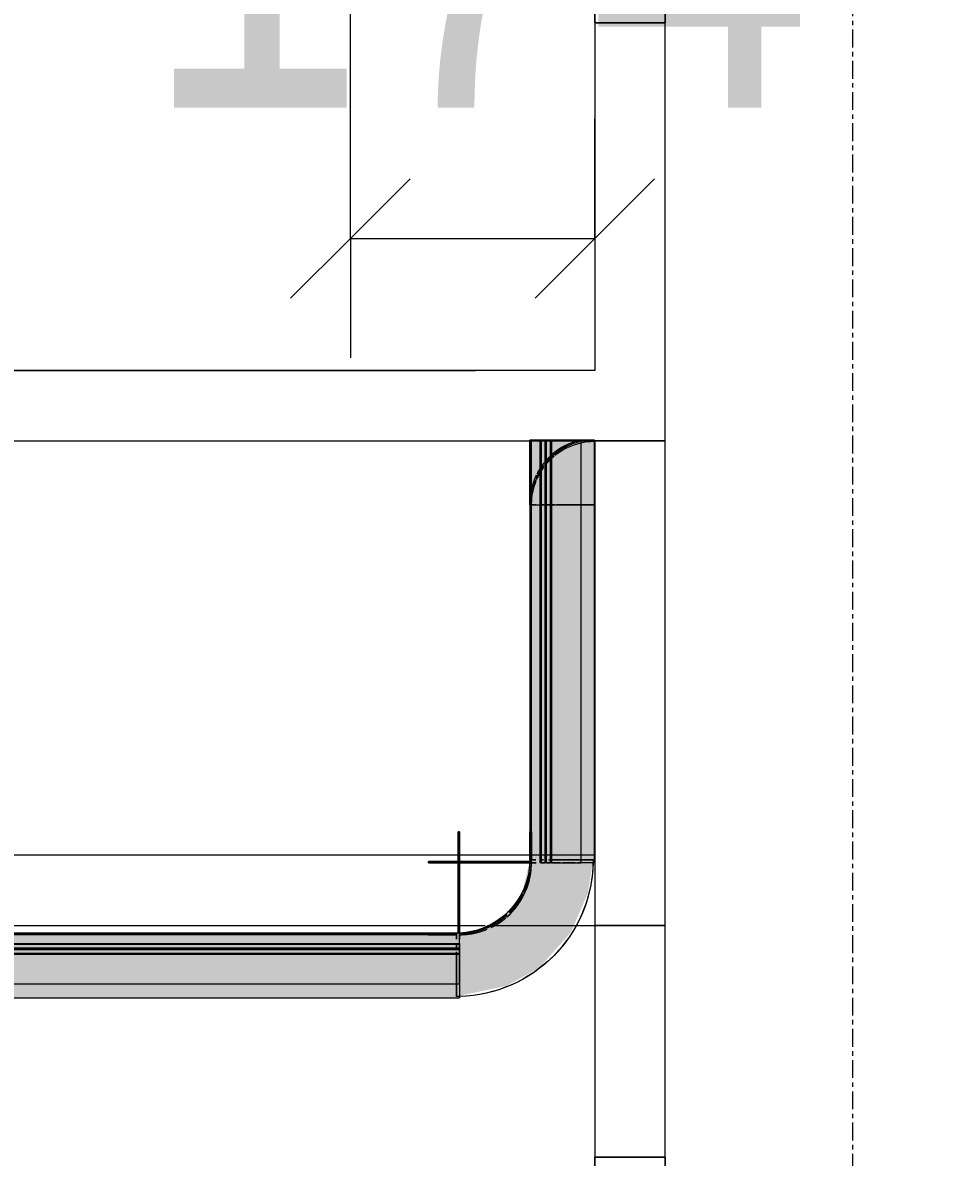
# Model space of a CAD drawing. Header units: millimetres. Extents: x -22227 to 20164, y 15335 to 61747.
# Drawn here: x 2611 to 3259, y 52657 to 53464 of the extents above; entities that cross this region are included whole.
import ezdxf

# ---------------------------------------------------------------- set-up
doc = ezdxf.new("R2010")
doc.units = ezdxf.units.MM
doc.linetypes.add('Grid Line', pattern=[22.225, 12.7, -3.175, 3.175, -3.175])
for name, color, linetype, lineweight in [('A-ANNO-DIMS', 7, 'Continuous', 9), ('A-ANNO-DIMS-170', 7, 'Continuous', 9), ('A-GENM', 7, 'Continuous', 5), ('A-WALL', 7, 'Continuous', 9), ('S-GRID', 7, 'Continuous', 9)]:
    doc.layers.add(name, color=color, linetype=linetype, lineweight=lineweight)
doc.layers.add('A-GLAZ', color=7, linetype='Continuous', lineweight=9, true_color=0x00007f)
doc.styles.add('Arial_4', font='arial.ttf', dxfattribs={"width": 0.8, "height": 255})
doc.dimstyles.new('AK_DIM_2_0_Arial_đỏ', dxfattribs={"dimscale": 304.8, "dimtxt": 260.166147, "dimasz": 0.278871, "dimexe": 0.278871, "dimexo": 0.278871, "dimgap": 0.055774, "dimtad": 1, "dimdec": 0, "dimzin": 0, "dimdsep": 46, "dimtxsty": 'Arial_4', "dimblk1": 'OBLIQUE', "dimblk2": 'OBLIQUE', "dimsah": 1, "dimcen": 0.09, "dimadec": 0, "dimazin": 0, "dimtfac": 1, "dimtdec": 4, "dimtix": 1, "dimtmove": 0, "dimatfit": 3, "dimfxl": 1, "dimtvp": 1, "dimtolj": 1, "dimtzin": 0, "dimarcsym": 2})

# ---------------------------------------------------------------- blocks, each defined once
blk = doc.blocks.new('AK_OViewTuongPanel - 1000x1200-V7-MẶT BẰNG BỐ TRÍ THIẾT BỊ')
at = {"layer": 'A-GLAZ', "color": 254, "true_color": 0xe0e0ef}
for p, q in [((-515, 25), (-500, 25)), ((-500, -25), (-515, -25))]:
    blk.add_line(p, q, dxfattribs=at)
at = {"layer": 'A-GLAZ', "color": 7, "true_color": 0xececf5}
blk.add_line((-515, -25), (-515, 25), dxfattribs=at)
at = {"layer": 'A-GLAZ', "color": 9, "true_color": 0xaaaad4}
for p, q in [((-515, 25), (-515, -25)), ((-500, 25), (-515, 25)), ((-515, -25), (-500, -25))]:
    blk.add_line(p, q, dxfattribs=at)
blk = doc.blocks.new('AK_OViewTuongPanel - 2000x1200-V8-MẶT BẰNG BỐ TRÍ THIẾT BỊ')
at = {"layer": 'A-GLAZ', "true_color": 0xaaaaaa}
h = blk.add_hatch(dxfattribs=at)
h.set_pattern_fill('FP_3', color=253, style=0, pattern_type=2)
h.set_pattern_definition([(127.5, (51641.94, -3042.8), (-166.40024, -5.44026), [11.4, -119.868, 11.4, -135.412, -140.335]), (127.5, (51641.94, -3042.8), (-166.40024, -5.44026), [-278.079, 11.4, -128.935]), (97.5, (51641.94, -3042.8), (-243.7204, 152.8377), [11.4, -59.416, 11.4, -106.914, -45.339]), (97.5, (51641.94, -3042.8), (-243.7204, 152.8377), [-189.128, 11.4, -33.939]), (57.5, (51641.94, -3149.02), (-0.48855, 268.9374), [11.4, -31.78, 11.4, -144.048, -202.946]), (57.5, (51641.94, -3149.02), (-0.48855, 268.9374), [-198.628, 11.4, -191.546]), (47.5, (51641.94, -3149.02), (-75.7959, 259.6092), [11.4, -10.19, 11.4, -90.505, -116.586]), (47.5, (51641.94, -3149.02), (-75.7959, 259.6092), [-123.495, 11.4, -105.186])])
h.paths.add_polyline_path([(1015, 25), (1000, 25), (1000, -25), (1015, -25)])
h.paths.add_polyline_path([(-1000, -25), (-1000, 25), (-1015, 25), (-1015, -25)])
at = {"layer": 'A-GLAZ', "color": 9, "true_color": 0xaaaad4}
for p, q in [((-1015, 25), (-1015, -25)), ((-1000, 25), (-1015, 25)), ((-1015, -25), (-1000, -25))]:
    blk.add_line(p, q, dxfattribs=at)
at = {"layer": 'A-GLAZ', "color": 7, "true_color": 0xececf5}
blk.add_line((-1015, -25), (-1015, 25), dxfattribs=at)
at = {"layer": 'A-GLAZ', "color": 254, "true_color": 0xe0e0ef}
for p, q in [((-1015, 25), (-1000, 25)), ((-1000, -25), (-1015, -25))]:
    blk.add_line(p, q, dxfattribs=at)
blk = doc.blocks.new('AK-SGS-M3-A_rvt-1-MẶT BẰNG BỐ TRÍ THIẾT BỊ')
at = {"layer": 'A-WALL', "color": 254, "true_color": 0xe0e0e0}
for p, q in [((3017.8, 53464.44), (3017.8, 53479.44)), ((3067.8, 53479.44), (3067.8, 53464.44)), ((3067.8, 53464.44), (3017.8, 53464.44)), ((2979.5, 53166.94), (2981.67, 53166.94)), ((2983.25, 53166.94), (2986.8, 53166.94)), ((3017.8, 53166.94), (3017.8, 52871.94)), ((3017.8, 53166.94), (3017.8, 52871.94)), ((3017.8, 53166.94), (3067.8, 53166.94)), ((3067.8, 52821.94), (3067.8, 53166.94)), ((3067.8, 52821.94), (3067.8, 53166.94)), ((3067.8, 52821.94), (3017.8, 52821.94))]:
    blk.add_line(p, q, dxfattribs=at)
at = {"layer": 'A-WALL', "color": 253, "true_color": 0xaaaaaa}
for p, q in [((3017.8, 53464.44), (3017.8, 53216.94)), ((3067.8, 52656.94), (3067.8, 53464.44)), ((3017.8, 53216.94), (2111.41, 53216.94)), ((2271.41, 53166.94), (2971.41, 53166.94)), ((3017.8, 53166.94), (3017.8, 52656.94)), ((3017.8, 53166.94), (3017.8, 52871.94)), ((3067.8, 53166.94), (3017.8, 53166.94)), ((3067.8, 52821.94), (3067.8, 53166.94)), ((2971.41, 52871.94), (2271.41, 52871.94)), ((2301.26, 52821.94), (2939.81, 52821.94)), ((3003.26, 52821.94), (3017.8, 52821.94)), ((3017.8, 52821.94), (3067.8, 52821.94))]:
    blk.add_line(p, q, dxfattribs=at)
at = {"layer": 'A-WALL', "color": 254, "true_color": 0xcccccc}
for p, q in [((3017.8, 53464.44), (3017.8, 53216.94)), ((3067.8, 53166.94), (3067.8, 53464.44)), ((3017.8, 53216.94), (2111.41, 53216.94)), ((2271.41, 53166.94), (2971.41, 53166.94)), ((2920.41, 52871.94), (2322.41, 52871.94)), ((2971.41, 52871.94), (2921.26, 52871.94)), ((2322.33, 52821.94), (2920.49, 52821.94)), ((2921.51, 52821.94), (2939.81, 52821.94)), ((3003.26, 52821.94), (3017.8, 52821.94)), ((3017.8, 52821.94), (3017.8, 52656.94)), ((3067.8, 52656.94), (3067.8, 52821.94))]:
    blk.add_line(p, q, dxfattribs=at)
at = {"layer": 'A-WALL', "color": 7, "true_color": 0xececec}
for p, q in [((3067.8, 53464.44), (3017.8, 53464.44)), ((3017.8, 52871.94), (3017.8, 52821.94))]:
    blk.add_line(p, q, dxfattribs=at)
at = {"layer": 'A-WALL', "color": 254, "true_color": 0xd6d6d6}
for p, q in [((2972.6, 53166.94), (2976.07, 53166.94)), ((2976.08, 53166.94), (2978.8, 53166.94)), ((2986.8, 53166.94), (2989.1, 53166.94)), ((2989.12, 53166.94), (2997.99, 53166.94)), ((2998.01, 53166.94), (3017.41, 53166.94)), ((2981.57, 52871.94), (2979.5, 52871.94)), ((2986.8, 52871.94), (2983.25, 52871.94))]:
    blk.add_line(p, q, dxfattribs=at)
at = {"layer": 'A-WALL', "color": 254, "true_color": 0xe2e2e2}
for p, q in [((2972.6, 53166.94), (2976.07, 53166.94)), ((2976.08, 53166.94), (2978.8, 53166.94)), ((2986.8, 53166.94), (2989.1, 53166.94)), ((2989.12, 53166.94), (2997.99, 53166.94)), ((2998.01, 53166.94), (3006.96, 53166.94)), ((2981.57, 52871.94), (2979.5, 52871.94)), ((2986.8, 52871.94), (2983.25, 52871.94))]:
    blk.add_line(p, q, dxfattribs=at)
at = {"layer": 'A-WALL', "color": 254, "true_color": 0xe7e7e7}
for p, q in [((2979.5, 53166.94), (2981.67, 53166.94)), ((2983.25, 53166.94), (2986.8, 53166.94)), ((3007.87, 53166.94), (3015.76, 53166.94))]:
    blk.add_line(p, q, dxfattribs=at)
at = {"layer": 'A-WALL', "color": 9, "true_color": 0xc6c6c6}
for p, q in [((2976.01, 52871.94), (2972.59, 52871.94)), ((2978.8, 52871.94), (2976.07, 52871.94)), ((2988.97, 52871.94), (2986.8, 52871.94)), ((2997.83, 52871.94), (2989.1, 52871.94)), ((3007.69, 52871.94), (2997.99, 52871.94)), ((3017.41, 52871.94), (3007.87, 52871.94)), ((2941.56, 52821.94), (2944.71, 52821.94)), ((2946.54, 52821.94), (3003.26, 52821.94))]:
    blk.add_line(p, q, dxfattribs=at)
at = {"layer": 'A-WALL', "color": 254, "true_color": 0xdadada}
for p, q in [((2976.01, 52871.94), (2972.61, 52871.94)), ((2978.8, 52871.94), (2976.07, 52871.94)), ((2988.97, 52871.94), (2986.8, 52871.94)), ((2997.83, 52871.94), (2989.1, 52871.94)), ((3007.69, 52871.94), (2997.99, 52871.94)), ((3017.41, 52871.94), (3007.87, 52871.94)), ((2946.54, 52821.94), (3003.26, 52821.94))]:
    blk.add_line(p, q, dxfattribs=at)
at = {"layer": 'A-GLAZ', "color": 9, "lineweight": 9, "true_color": 0xaaaad4}
for name, p, rotation in [('AK_OViewTuongPanel - 1000x1200-V7-MẶT BẰNG BỐ TRÍ THIẾT BỊ', (3042.8, 53979.44), 89.99999999999993), ('AK_OViewTuongPanel - 2000x1200-V8-MẶT BẰNG BỐ TRÍ THIẾT BỊ', (3042.8, 51641.94), 269.9999999999999)]:
    blk.add_blockref(name, p, dxfattribs=dict(at, rotation=rotation))
blk = doc.blocks.new('AK_ThanhNoiGocVuong - Thanh nhôm trục góc ngoài-V124-MẶT BẰNG BỐ TRÍ THIẾT BỊ')
at = {"layer": 'A-GENM', "true_color": 0xf0f0f0, "transparency": 33554534}
for points in [[(0, 51.1), (-1.1, 49.78), (0, 51.08)], [(51.1, 0), (45.04, 22.81), (32.31, 38.69), (16.08, 47.9), (20.14, 45.52), (36.45, 33.72), (47.18, 14.15), (51.09, 0)], [(51.1, -2.2), (49.56, 0), (50, -1.1), (51.1, -3.56)]]:
    blk.add_hatch(color=7, dxfattribs=at).paths.add_polyline_path(points)
at = {"layer": 'A-GENM', "color": 254, "true_color": 0xd6d6d6}
for p, q in [((-2.2, 51.1), (-22.1, 51.1)), ((-22.1, 51.1), (-22.1, 50)), ((-22.1, 50), (-2.2, 50)), ((0, 51.1), (0, 50)), ((50, 0), (51.1, 0)), ((50, -2.2), (50, -22.1)), ((51.1, -22.1), (51.1, -2.2)), ((50, -22.1), (51.1, -22.1))]:
    blk.add_line(p, q, dxfattribs=at)
at = {"layer": 'A-GENM', "color": 7, "true_color": 0xececec}
for p, q in [((-22.1, 50), (-22.1, 51.1)), ((-22.1, 51.1), (-5.49, 51.1)), ((-5.49, 50), (-22.1, 50)), ((50, -22.1), (50, -2.2)), ((51.1, -2.2), (51.1, -22.1)), ((51.1, -22.1), (50, -22.1))]:
    blk.add_line(p, q, dxfattribs=at)
at = {"layer": 'A-GENM', "color": 7, "true_color": 0xf0f0f0}
for p, q in [((-5.49, 51.1), (-2.2, 51.1)), ((-2.2, 50), (-5.49, 50))]:
    blk.add_line(p, q, dxfattribs=at)
at = {"layer": 'A-GENM', "color": 253, "true_color": 0xaaaaaa}
for p, q in [((-1.1, 49.78), (-1.1, -22.1)), ((0, -22.1), (0, 49.56)), ((49.56, 0), (-22.1, 0)), ((-22.1, 0), (-22.1, -1.1)), ((-22.1, -1.1), (49.78, -1.1)), ((-1.1, -22.1), (0, -22.1))]:
    blk.add_line(p, q, dxfattribs=at)
at = {"layer": 'A-GENM', "color": 254, "true_color": 0xe8e8e8}
for p, q in [((-1.1, -0.32), (-1.1, 49.78)), ((0, 49.56), (0, -0.34)), ((-5.49, 0), (-1.1, 0)), ((-1.1, -1.1), (-5.49, -1.1)), ((-1.1, -22.1), (-1.1, -1.1)), ((-0.34, 0), (44.51, 0)), ((44.51, -1.1), (-0.32, -1.1)), ((0, -1.1), (0, -22.1)), ((0, -22.1), (-1.1, -22.1))]:
    blk.add_line(p, q, dxfattribs=at)
at = {"layer": 'A-GENM', "color": 7, "true_color": 0xf3f3f3}
blk.add_line((0, 50), (0, 51.1), dxfattribs=at)
at = {"layer": 'A-GENM', "color": 254, "true_color": 0xdcdcdc}
for p, q in [((-22.1, -1.1), (-22.1, 0)), ((-22.1, 0), (-5.49, 0)), ((-5.49, -1.1), (-22.1, -1.1)), ((44.51, 0), (49.56, 0)), ((49.78, -1.1), (44.51, -1.1))]:
    blk.add_line(p, q, dxfattribs=at)
at = {"layer": 'A-GENM', "color": 7, "true_color": 0xf2f2f2}
blk.add_line((51.1, 0), (50, 0), dxfattribs=at)
at = {"layer": 'A-GENM', "color": 254, "true_color": 0xd6d6d6}
for start, end in [(74.49838, 90), (64.81647, 67.5), (360, 15.4833)]:
    blk.add_arc((0, 0), 51.1, start, end, dxfattribs=at)
at = {"layer": 'A-GENM', "color": 9, "true_color": 0xc6c6c6}
for radius, start, end in [(50, 78.50559, 90), (51.1, 67.5, 74.49838), (51.1, 41.70037, 64.81647), (50, 22.72679, 42.7364), (51.1, 26.91589, 40.11153), (51.1, 15.4833, 22.5), (50, 0, 11.54926)]:
    blk.add_arc((0, 0), radius, start, end, dxfattribs=at)
at = {"layer": 'A-GENM', "color": 7, "true_color": 0xededed}
for start, end in [(75.49389, 90), (55.22073, 60), (35.52265, 42.3992), (30, 34.77927)]:
    blk.add_arc((0, 0), 50, start, end, dxfattribs=at)
at = {"layer": 'A-GENM', "color": 254, "true_color": 0xe8e8e8}
for radius, start, end in [(51.1, 76.98803, 89.9757), (51.1, 69.97132, 73.26413), (50, 69.97132, 74.34743), (51.1, 60, 64.88989), (51.1, 40.89696, 57.88323), (50, 45, 54.30974), (51.1, 30.18762, 35.96811)]:
    blk.add_arc((0, 0), radius, start, end, dxfattribs=at)
at = {"layer": 'A-GENM', "color": 253, "true_color": 0xaaaaaa}
for start, end in [(68.61813, 78.50559), (45, 64.17354), (11.54926, 22.5)]:
    blk.add_arc((0, 0), 50, start, end, dxfattribs=at)
at = {"layer": 'A-GENM', "color": 254, "true_color": 0xe0e0e0}
blk.add_arc((0, 0), 50, 65.02868, 69.97132, dxfattribs=at)
at = {"layer": 'A-GENM', "color": 254, "true_color": 0xdcdcdc}
for radius, start, end in [(51.1, 26.20867, 29.25208), (50, 21.74833, 24.97132), (50, 15.65257, 20.02868), (51.1, 15.53616, 20.02868), (51.1, 360, 15)]:
    blk.add_arc((0, 0), radius, start, end, dxfattribs=at)
at = {"layer": 'A-GENM', "color": 254, "true_color": 0xe6e6e6}
blk.add_arc((0, 0), 50, 360, 14.71032, dxfattribs=at)
blk = doc.blocks.new('AK_BoGocTrongTran - Thanh nhôm C có chân-V125-MẶT BẰNG BỐ TRÍ THIẾT BỊ')
at = {"layer": 'A-GENM', "true_color": 0xf0f0f0, "transparency": 33554534}
for points in [[(9.54, 0), (0, 0), (0, -300.86), (9.54, -300.86), (9.54, -156.64)], [(44.08, 0), (9.54, 0), (9.54, -300.86), (46, -300.86), (44.3, 0)], [(34.17, 0), (30.61, 0), (30.61, -300.86), (34.17, -300.86), (34.17, -156.64)], [(34.85, 0), (34.17, 0), (34.85, -156.64)], [(34.5, 0), (34.85, -300.86), (37.91, -300.86), (37.91, 0), (34.85, 0)], [(38.61, 0), (37.91, 0), (38.61, -156.64)]]:
    blk.add_hatch(color=7, dxfattribs=at).paths.add_polyline_path(points)
at = {"layer": 'A-GENM', "color": 253, "true_color": 0xaaaaaa}
for p, q in [((0, 0), (9.54, 0)), ((0, 0), (0, -254.76)), ((30.6, 0), (9.54, 0)), ((9.54, -254.76), (9.54, 0)), ((30.61, 0), (34.17, 0)), ((30.61, -254.76), (30.61, 0)), ((34.17, 0), (34.85, 0)), ((34.17, 0), (34.17, -254.76)), ((34.85, 0), (37.91, 0)), ((34.85, -254.76), (34.85, 0)), ((37.91, 0), (38.61, 0)), ((37.91, -254.76), (37.91, 0)), ((38.61, 0), (38.61, -254.76)), ((44.45, 0), (41.34, 0)), ((46, -254.76), (46, 0)), ((46, -254.76), (46, 0)), ((46, -254.76), (46, 0))]:
    blk.add_line(p, q, dxfattribs=at)
at = {"layer": 'A-GENM', "color": 254, "true_color": 0xd6d6d6}
for p, q in [((2.1, 0), (11.65, 0)), ((13.73, 0), (22.5, 0)), ((24.43, 0), (30.72, 0)), ((34.5, 0), (34.83, 0)), ((41.7, 0), (43.47, 0)), ((46, 0), (44.82, 0)), ((46, 0), (45, 0)), ((45, 0), (46, 0)), ((45, -2.1), (45, -254.76)), ((46, -254.76), (46, -1.6)), ((31.35, -300.86), (31.35, -254.76)), ((34.5, -300.86), (34.5, -254.76)), ((35.15, -300.86), (35.15, -254.76)), ((45, -300.86), (45, -254.98)), ((45, -300.86), (45, -254.98)), ((11.65, -300.86), (0, -300.86)), ((22.5, -300.86), (11.65, -300.86)), ((30.72, -300.86), (22.5, -300.86)), ((31.35, -300.86), (30.61, -300.86)), ((30.79, -300.86), (34.31, -300.86)), ((31.35, -300.86), (34.17, -300.86)), ((35.15, -300.86), (34.83, -300.86)), ((35.15, -300.86), (37.91, -300.86)), ((35.74, -300.86), (38.14, -300.86)), ((45, -300.86), (38.97, -300.86)), ((45, -300.86), (46, -300.86)), ((46, -300.86), (45, -300.86))]:
    blk.add_line(p, q, dxfattribs=at)
at = {"layer": 'A-GENM', "color": 9, "true_color": 0xc6c6c6}
for p, q in [((30.61, 0), (31.35, 0)), ((34.17, 0), (31.35, 0)), ((31.35, -254.76), (31.35, 0)), ((34.5, -254.76), (34.5, 0)), ((34.83, 0), (35.15, 0)), ((37.91, 0), (35.15, 0)), ((35.15, -254.76), (35.15, 0)), ((38.14, 0), (35.74, 0)), ((45, -254.76), (45, -2.1)), ((45, -254.76), (45, -2.1)), ((0, -254.76), (0, -300.86)), ((9.54, -300.86), (9.54, -254.76)), ((30.61, -300.86), (30.61, -254.76)), ((34.17, -254.76), (34.17, -300.86)), ((34.85, -300.86), (34.85, -254.76)), ((37.91, -300.86), (37.91, -254.76)), ((38.61, -254.76), (38.61, -300.86)), ((46, -300.86), (46, -254.76)), ((46, -300.86), (46, -254.76)), ((46, -300.86), (46, -254.76)), ((9.54, -300.86), (0, -300.86)), ((9.54, -300.86), (30.6, -300.86)), ((34.17, -300.86), (30.61, -300.86)), ((34.85, -300.86), (34.17, -300.86)), ((37.91, -300.86), (34.85, -300.86)), ((38.61, -300.86), (37.91, -300.86)), ((38.86, -300.86), (46, -300.86))]:
    blk.add_line(p, q, dxfattribs=at)
at = {"layer": 'A-GENM', "color": 254, "true_color": 0xe0e0e0}
for p, q in [((36.04, 0), (38.06, 0)), ((43.47, 0), (45, 0)), ((46, 0), (45, 0)), ((45, -254.98), (45, -300.86)), ((46, -300.86), (46, -254.76)), ((34.43, -300.86), (31.82, -300.86)), ((34.83, -300.86), (34.5, -300.86)), ((38.06, -300.86), (36.04, -300.86)), ((45, -300.86), (46, -300.86))]:
    blk.add_line(p, q, dxfattribs=at)
blk = doc.blocks.new('AK_BoGocTrongTran - Thanh nhôm C có chân-V126-MẶT BẰNG BỐ TRÍ THIẾT BỊ')
at = {"layer": 'A-GENM', "true_color": 0xf0f0f0, "transparency": 33554534}
for points in [[(0, -600), (9.54, -600), (9.54, 0), (0, 0), (0, -473.74)], [(9.54, -600), (46, -599.2), (44.65, 0), (9.54, 0), (9.54, -473.74)], [(30.61, -597.9), (30.61, -600), (34.17, -600), (34.17, 0), (30.61, 0), (30.61, -473.74)], [(34.5, -600), (37.91, -600), (37.91, 0), (34.5, 0), (34.5, -473.74)], [(34.17, -600), (34.85, -600), (34.17, -473.74)], [(37.91, -600), (38.61, -600), (37.91, -473.74)]]:
    blk.add_hatch(color=7, dxfattribs=at).paths.add_polyline_path(points)
at = {"layer": 'A-GENM', "color": 253, "true_color": 0xaaaaaa}
for p, q in [((0, 0), (9.54, 0)), ((0, 0), (0, -600)), ((30.6, 0), (9.54, 0)), ((9.54, -600), (9.54, 0)), ((30.61, 0), (34.17, 0)), ((30.61, -600), (30.61, 0)), ((34.17, 0), (34.85, 0)), ((34.17, 0), (34.17, -600)), ((34.85, 0), (37.91, 0)), ((34.85, -600), (34.85, 0)), ((37.91, 0), (38.61, 0)), ((37.91, -600), (37.91, 0)), ((38.61, 0), (38.61, -600)), ((44.82, 0), (38.86, 0)), ((46, -597.52), (46, 0)), ((46, -597.52), (46, 0)), ((46, -600), (46, 0)), ((9.54, -600), (0, -600)), ((9.54, -600), (30.6, -600)), ((34.17, -600), (30.61, -600)), ((34.85, -600), (34.17, -600)), ((37.91, -600), (34.85, -600)), ((38.61, -600), (37.91, -600)), ((38.86, -600), (44.82, -600))]:
    blk.add_line(p, q, dxfattribs=at)
at = {"layer": 'A-GENM', "color": 9, "true_color": 0xc6c6c6}
for p, q in [((0, 0), (22.5, 0)), ((22.75, 0), (30.72, 0)), ((30.61, 0), (31.35, 0)), ((34.31, 0), (30.79, 0)), ((34.17, 0), (31.35, 0)), ((31.35, -600), (31.35, 0)), ((34.5, -600), (34.5, 0)), ((34.83, 0), (35.15, 0)), ((37.91, 0), (35.15, 0)), ((35.15, -600), (35.15, 0)), ((38.14, 0), (35.74, 0)), ((45, -597.9), (45, -2.1)), ((45, -597.9), (45, -2.1)), ((22.5, -600), (0, -600)), ((30.72, -600), (22.75, -600)), ((31.35, -600), (30.61, -600)), ((30.79, -600), (34.31, -600)), ((31.35, -600), (34.17, -600)), ((35.15, -600), (34.83, -600)), ((35.15, -600), (37.91, -600)), ((35.74, -600), (38.14, -600))]:
    blk.add_line(p, q, dxfattribs=at)
at = {"layer": 'A-GENM', "color": 254, "true_color": 0xd6d6d6}
for p, q in [((34.5, 0), (34.83, 0)), ((41.7, 0), (45, 0)), ((46, 0), (44.82, 0)), ((46, 0), (45, 0)), ((45, 0), (46, 0)), ((46, -600), (46, 0)), ((45, -2.1), (45, -597.9)), ((34.83, -600), (34.5, -600)), ((43.47, -600), (41.7, -600)), ((45, -600), (43.47, -600)), ((44.82, -600), (46, -600)), ((45, -600), (46, -600)), ((46, -600), (45, -600))]:
    blk.add_line(p, q, dxfattribs=at)
at = {"layer": 'A-GENM', "color": 254, "true_color": 0xe0e0e0}
for p, q in [((36.04, 0), (38.06, 0)), ((46, 0), (45, 0)), ((38.06, -600), (36.04, -600)), ((45, -600), (46, -600))]:
    blk.add_line(p, q, dxfattribs=at)
blk = doc.blocks.new('AK_MiengBoGocNgoai - Miếng bo góc ngoài-V127-MẶT BẰNG BỐ TRÍ THIẾT BỊ')
at = {"layer": 'A-GENM', "true_color": 0xf0f0f0, "transparency": 33554534}
blk.add_hatch(color=7, dxfattribs=at).paths.add_polyline_path([(45, 52.2), (37.62, 17.02), (24.98, -6.39), (-0.54, -29.22), (-28.47, -41.24), (-52.2, -45), (-51.7, 0.1), (-27.19, 5.65), (-15.29, 15.29), (-3.95, 31.7), (-2.86, 31.7), (-1.6, 44.18), (1.53, 52.2), (36.36, 52.2)])
at = {"layer": 'A-GENM', "color": 9, "true_color": 0xc6c6c6}
for p, q in [((4.25, 52.2), (0, 52.2)), ((17.36, 52.2), (15.12, 52.2)), ((26.34, 52.2), (17.39, 52.2)), ((45, 52.2), (26.37, 52.2)), ((-52.2, 0), (-52.2, -4.22)), ((-52.2, -15.12), (-52.2, -17.31)), ((-52.2, -17.36), (-52.2, -26.28)), ((-52.2, -26.34), (-52.2, -36.25)), ((-52.2, -36.32), (-52.2, -45))]:
    blk.add_line(p, q, dxfattribs=at)
at = {"layer": 'A-GENM', "color": 254, "true_color": 0xe0e0e0}
for p, q in [((0, 52.2), (1, 52.2)), ((7.83, 52.2), (9.86, 52.2)), ((-52.2, -2.5), (-52.2, -1)), ((-52.2, -9.82), (-52.2, -7.83))]:
    blk.add_line(p, q, dxfattribs=at)
at = {"layer": 'A-GENM', "color": 254, "true_color": 0xd6d6d6}
for p, q in [((1, 52.2), (4.21, 52.2)), ((9.86, 52.2), (7.75, 52.2)), ((15.12, 52.2), (13.18, 52.2)), ((15.17, 52.2), (17.37, 52.2)), ((17.4, 52.2), (22.45, 52.2)), ((23, 52.2), (26.35, 52.2)), ((26.38, 52.2), (33.34, 52.2)), ((33.61, 52.2), (45, 52.2)), ((-52.2, -1), (-52.2, 0)), ((-52.2, -4.19), (-52.2, -2.5)), ((-52.2, -7.75), (-52.2, -9.82)), ((-52.2, -13.18), (-52.2, -15.12)), ((-52.2, -17.32), (-52.2, -15.17)), ((-52.2, -22.45), (-52.2, -17.37)), ((-52.2, -26.29), (-52.2, -23)), ((-52.2, -33.34), (-52.2, -26.35)), ((-52.2, -36.25), (-52.2, -33.61)), ((-52.2, -45), (-52.2, -36.32))]:
    blk.add_line(p, q, dxfattribs=at)
at = {"layer": 'A-GENM', "color": 253, "true_color": 0xaaaaaa, "flags": 128}
blk.add_lwpolyline([(-52.2, 0), (-50.11, 0.04), (-48.03, 0.17), (-45.95, 0.38), (-43.88, 0.67), (-41.83, 1.04), (-39.79, 1.5), (-37.77, 2.03), (-35.78, 2.65), (-33.81, 3.35), (-31.87, 4.12), (-29.97, 4.97), (-28.1, 5.9), (-26.26, 6.9), (-24.47, 7.97), (-22.73, 9.12), (-21.03, 10.33), (-19.38, 11.61), (-17.78, 12.96), (-16.24, 14.36), (-14.75, 15.83), (-13.33, 17.36), (-11.97, 18.94), (-10.67, 20.58), (-9.44, 22.26), (-8.28, 24), (-7.18, 25.78), (-6.16, 27.6), (-5.21, 29.46), (-4.34, 31.35), (-3.55, 33.28), (-2.83, 35.25), (-2.19, 37.23), (-1.63, 39.25), (-1.16, 41.28), (-0.76, 43.33), (-0.45, 45.39), (-0.22, 47.47), (-0.07, 49.55), (0, 51.64), (0, 52.2)], dxfattribs=at)
at = {"layer": 'A-GENM', "color": 253, "true_color": 0xaaaaaa}
for radius, start, end in [(52.2, 270, 359.43375), (97.2, 270, 358.74153), (53.2, 337.5, 344.62467), (53.2, 296.89797, 315), (53.2, 285.25755, 289.94985)]:
    blk.add_arc((-52.2, 52.2), radius, start, end, dxfattribs=at)
at = {"layer": 'A-GENM', "color": 9, "true_color": 0xc6c6c6}
for radius, start, end in [(97.2, 271.25847, 358.74153), (97.2, 358.74153, 0), (53.2, 344.62467, 355.94427), (53.2, 317.3346, 335.82211), (53.2, 337.3117, 337.5), (53.2, 276.1117, 285.25755), (53.2, 289.94985, 295.68031)]:
    blk.add_arc((-52.2, 52.2), radius, start, end, dxfattribs=at)
at = {"layer": 'A-GENM', "color": 254, "true_color": 0xd6d6d6}
for radius, start, end in [(97.2, 358.74153, 0), (53.2, 270, 272.32087), (97.2, 270, 271.25847)]:
    blk.add_arc((-52.2, 52.2), radius, start, end, dxfattribs=at)
blk = doc.blocks.new('AK_Phụ kiện Panel_Thanh phào C_J - Thanh nhôm C có chân_bo_-V128-MẶT BẰNG BỐ TRÍ THIẾT BỊ')
at = {"layer": 'A-GENM', "true_color": 0xf0f0f0, "transparency": 33554534}
h = blk.add_hatch(color=7, dxfattribs=at)
h.paths.add_polyline_path([(2978.54, 53144.91), (2995, 53161.36), (2986.8, 53155.56), (2978.8, 53145.24)])
h.paths.add_polyline_path([(2995.05, 53161.39), (3017.41, 53167.41), (3007.87, 53167.36), (2997.99, 53162.76)])
at = {"layer": 'A-GENM', "color": 254, "true_color": 0xd6d6d6}
for p, q in [((3017.41, 53167.41), (3007.97, 53167.41)), ((2972.51, 53121.41), (2972.51, 53122.41))]:
    blk.add_line(p, q, dxfattribs=at)
at = {"layer": 'A-GENM', "color": 7, "true_color": 0xf0f0f0}
for p, q in [((3007.97, 53167.41), (3017.41, 53167.41)), ((2972.51, 53122.41), (2971.51, 53122.41)), ((2971.51, 53122.41), (2972.51, 53122.41))]:
    blk.add_line(p, q, dxfattribs=at)
at = {"layer": 'A-GENM', "color": 254, "true_color": 0xe0e0e0}
for p, q in [((2971.51, 53122.41), (2972.51, 53122.41)), ((2972.51, 53122.41), (2971.51, 53122.41)), ((2971.51, 53122.41), (2971.51, 53121.41)), ((2971.51, 53121.41), (2972.51, 53121.41))]:
    blk.add_line(p, q, dxfattribs=at)
at = {"layer": 'A-GENM', "color": 7, "true_color": 0xececec}
for p, q in [((2971.51, 53121.41), (2971.51, 53122.41)), ((2972.51, 53121.41), (2971.51, 53121.41))]:
    blk.add_line(p, q, dxfattribs=at)
at = {"layer": 'A-GENM', "color": 254, "true_color": 0xe6e6e6}
blk.add_line((2972.51, 53122.41), (2972.51, 53121.41), dxfattribs=at)
at = {"layer": 'A-GENM', "color": 254, "true_color": 0xd6d6d6}
for radius, start, end in [(46, 102.10734, 115.59451), (45, 90.13333, 115.80157), (46, 128.17873, 132.77587), (45, 116.02865, 130.1356), (46, 115.80296, 127.76293), (45, 130.75926, 134.95495), (46, 154.54785, 171.49201), (45, 150, 177.13642), (46, 148.74604, 153.28315)]:
    blk.add_arc((3017.51, 53122.41), radius, start, end, dxfattribs=at)
at = {"layer": 'A-GENM', "color": 7, "true_color": 0xececec}
for radius, start, end in [(45, 105, 115.66867), (45, 94.59339, 105), (45, 120.02291, 129.01664), (45, 115.88343, 119.94689), (46, 141.21661, 146.24549), (45, 135, 140.13015), (46, 132.18431, 138.40351), (45, 129.50757, 133.21514), (45, 150, 156.54891), (45, 143.43411, 147.97613), (45, 158.24059, 161.5611), (46, 170.08008, 180), (45, 167.0317, 179.2182)]:
    blk.add_arc((3017.51, 53122.41), radius, start, end, dxfattribs=at)
at = {"layer": 'A-GENM', "color": 254, "true_color": 0xe6e6e6}
for start, end in [(103.81866, 114.96299), (128.15412, 132.18431), (115.12031, 127.75178), (154.36338, 165.90639), (147.88763, 153.17247)]:
    blk.add_arc((3017.51, 53122.41), 46, start, end, dxfattribs=at)
at = {"layer": 'A-GENM', "color": 7, "true_color": 0xf0f0f0}
blk.add_arc((3017.51, 53122.41), 45, 90.12879, 94.59339, dxfattribs=at)
at = {"layer": 'A-GENM', "color": 254, "true_color": 0xe0e0e0}
for radius, start, end in [(46, 143.01347, 147.3349), (45, 134.95495, 141.42954), (46, 132.77587, 139.86998), (45, 144.29853, 148.24258), (46, 174.9756, 180)]:
    blk.add_arc((3017.51, 53122.41), radius, start, end, dxfattribs=at)
blk = doc.blocks.new('AK_MiengBoGocTrong - AK_MiengBoGocTrong-V129-MẶT BẰNG BỐ TRÍ THIẾT BỊ')
at = {"layer": 'A-GENM', "true_color": 0xf0f0f0, "transparency": 33554534}
blk.add_hatch(color=7, dxfattribs=at).paths.add_polyline_path([(0, 0), (-46.1, 0), (-46.1, -46.1), (0, -46.1)])
at = {"layer": 'A-GENM', "color": 9, "true_color": 0xc6c6c6}
for p, q in [((-46.1, 0), (-45, 0)), ((-45, 0), (0, 0)), ((0, 0), (0, -19.52)), ((0, -46.1), (-46.1, -46.1))]:
    blk.add_line(p, q, dxfattribs=at)
at = {"layer": 'A-GENM', "color": 253, "true_color": 0xaaaaaa}
for p, q in [((0, 0), (-46.1, 0)), ((-46.1, 0), (-46.1, -46.1)), ((0, -46.1), (0, 0)), ((-46.1, -46.1), (0, -46.1))]:
    blk.add_line(p, q, dxfattribs=at)
at = {"layer": 'A-GENM', "color": 254, "true_color": 0xd6d6d6}
for p, q in [((-46.1, -30.71), (-46.1, -0.1)), ((0, -19.53), (0, -27.12)), ((0, -28.45), (0, -30.58)), ((-46.1, -44.92), (-46.1, -38.71)), ((0, -41.65), (0, -43.87)), ((0, -43.87), (0, -45)), ((0, -45), (0, -46.1))]:
    blk.add_line(p, q, dxfattribs=at)
at = {"layer": 'A-GENM', "color": 254, "true_color": 0xe0e0e0}
for p, q in [((-46.1, -34.27), (-46.1, -30.71)), ((0, -30.9), (0, -34.36)), ((-46.1, -38.01), (-46.1, -35.84)), ((0, -35.95), (0, -38.25))]:
    blk.add_line(p, q, dxfattribs=at)
at = {"layer": 'A-GENM', "color": 254, "true_color": 0xd6d6d6}
for start, end in [(180.12879, 205.61941), (205.88343, 210), (210, 218.96551), (219.50757, 223.21514), (240, 246.48353), (248.24059, 269.2182)]:
    blk.add_arc((0, 0), 45, start, end, dxfattribs=at)
at = {"layer": 'A-GENM', "color": 254, "true_color": 0xe0e0e0}
for start, end in [(225, 230.13015), (233.43411, 237.97613)]:
    blk.add_arc((0, 0), 45, start, end, dxfattribs=at)
blk = doc.blocks.new('AK-SGS-M3-Hrvt_rvt-1-MẶT BẰNG BỐ TRÍ THIẾT BỊ')
at = {"layer": 'A-GENM', "color": 253, "lineweight": 5, "true_color": 0xaaaaaa}
for name, p, rotation in [('AK_BoGocTrongTran - Thanh nhôm C có chân-V125-MẶT BẰNG BỐ TRÍ THIẾT BỊ', (3017.41, 52866.55), 180), ('AK_MiengBoGocTrong - AK_MiengBoGocTrong-V129-MẶT BẰNG BỐ TRÍ THIẾT BỊ', (3017.51, 53121.31), 269.9999999999993), ('AK_ThanhNoiGocVuong - Thanh nhôm trục góc ngoài-V124-MẶT BẰNG BỐ TRÍ THIẾT BỊ', (2921.51, 52866.45), 269.9999999999991), ('AK_BoGocTrongTran - Thanh nhôm C có chân-V126-MẶT BẰNG BỐ TRÍ THIẾT BỊ', (2321.41, 52770.55), 89.99999999999868)]:
    blk.add_blockref(name, p, dxfattribs=dict(at, rotation=rotation))
blk.add_blockref('AK_Phụ kiện Panel_Thanh phào C_J - Thanh nhôm C có chân_bo_-V128-MẶT BẰNG BỐ TRÍ THIẾT BỊ', (0, 0), dxfattribs=at)
at = {"layer": 'A-GENM', "color": 253, "lineweight": 5, "true_color": 0xaaaaaa, "extrusion": (0, 0, -1), "rotation": 270.0000000000009}
blk.add_blockref('AK_MiengBoGocNgoai - Miếng bo góc ngoài-V127-MẶT BẰNG BỐ TRÍ THIẾT BỊ', (-2971.51, 52816.45), dxfattribs=at)
blk = doc.blocks.new('DIMBLOCK20-MẶT BẰNG BỐ TRÍ THIẾT BỊ')
at = {"layer": 'A-ANNO-DIMS-170', "color": 1, "true_color": 0xff0000}
for p, q in [((1477.85, 53962.26), (1435.35, 54004.76)), ((1477.85, 53962.26), (1392.85, 53962.26)), ((1477.85, 53216.94), (1477.85, 53962.26)), ((1477.85, 53962.26), (1520.35, 53919.76)), ((1477.85, 53962.26), (1877.61, 53962.26)), ((1477.85, 53216.94), (1435.35, 53259.44)), ((1477.85, 53216.94), (1392.85, 53216.94)), ((1477.85, 53216.94), (1520.35, 53174.44)), ((1477.85, 53216.94), (2932.8, 53216.94))]:
    blk.add_line(p, q, dxfattribs=at)
at = {"layer": 'A-ANNO-DIMS-170', "color": 0, "insert": (1129.8, 53355.45), "char_height": 255, "width": 561.9589, "attachment_point": 1, "rotation": 90, "line_spacing_factor": 0.941778, "style": 'Arial_4'}
blk.add_mtext('745', dxfattribs=at)
blk = doc.blocks.new('_Oblique')
at = {"color": 0, "linetype": 'ByBlock', "lineweight": -2}
blk.add_line((-0.5, -0.5), (0.5, 0.5), dxfattribs=at)
blk = doc.blocks.new('DIMBLOCK22-MẶT BẰNG BỐ TRÍ THIẾT BỊ')
at = {"layer": 'A-ANNO-DIMS-170', "color": 1, "true_color": 0xff0000}
for p, q in [((2843.78, 53310.92), (2843.78, 53877.26)), ((3017.8, 53310.92), (3017.8, 53395.92)), ((2843.78, 53310.92), (2886.28, 53353.42)), ((3017.8, 53310.92), (3060.3, 53353.42)), ((2843.78, 53310.92), (2801.28, 53268.42)), ((2843.78, 53310.92), (3017.8, 53310.92)), ((2843.78, 53310.92), (2843.78, 53225.92)), ((3017.8, 53310.92), (2975.3, 53268.42)), ((3017.8, 53310.92), (3017.8, 53301.94))]:
    blk.add_line(p, q, dxfattribs=at)
at = {"layer": 'A-ANNO-DIMS-170', "color": 0, "insert": (2696.64, 53658.97), "char_height": 255, "width": 561.9589, "attachment_point": 1, "line_spacing_factor": 0.941778, "style": 'Arial_4'}
blk.add_mtext('174', dxfattribs=at)

msp = doc.modelspace()

# ---------------------------------------------------------------- linework, layer by layer
at = {"layer": 'S-GRID', "linetype": 'Grid Line'}
msp.add_line((3201.41, 15797.66), (3201.41, 59870.47), dxfattribs=at)

# ---------------------------------------------------------------- block references
at = {"lineweight": 5}
for name in ['AK-SGS-M3-Hrvt_rvt-1-MẶT BẰNG BỐ TRÍ THIẾT BỊ', 'AK-SGS-M3-A_rvt-1-MẶT BẰNG BỐ TRÍ THIẾT BỊ']:
    msp.add_blockref(name, (0, 0), dxfattribs=at)

# ---------------------------------------------------------------- dimensions: what is measured, and where the dimension line sits
at = {"layer": 'A-ANNO-DIMS', "color": 1, "true_color": 0xff0000}
dim = msp.add_linear_dim(base=(1477.85, 53962.26), p1=(3017.8, 53216.94), p2=(1962.61, 53962.26), angle=90, dimstyle='AK_DIM_2_0_Arial_đỏ', override={"dimpost": '<>', "dimfxl": 1291.874887}, dxfattribs=at)
dim.commit()
dim.dimension.update_dxf_attribs({"geometry": 'DIMBLOCK20-MẶT BẰNG BỐ TRÍ THIẾT BỊ', "text_midpoint": (1331.17, 53589.6)})
dim = msp.add_linear_dim(base=(3017.8, 53310.92), p1=(2843.78, 53962.26), p2=(3017.8, 53216.94), dimstyle='AK_DIM_2_0_Arial_đỏ', override={"dimpost": '<>', "dimfxl": 765.366422}, dxfattribs=at)
dim.commit()
dim.dimension.update_dxf_attribs({"geometry": 'DIMBLOCK22-MẶT BẰNG BỐ TRÍ THIẾT BỊ', "text_midpoint": (2930.79, 53455.95)})

doc.saveas('drawing.dxf')
